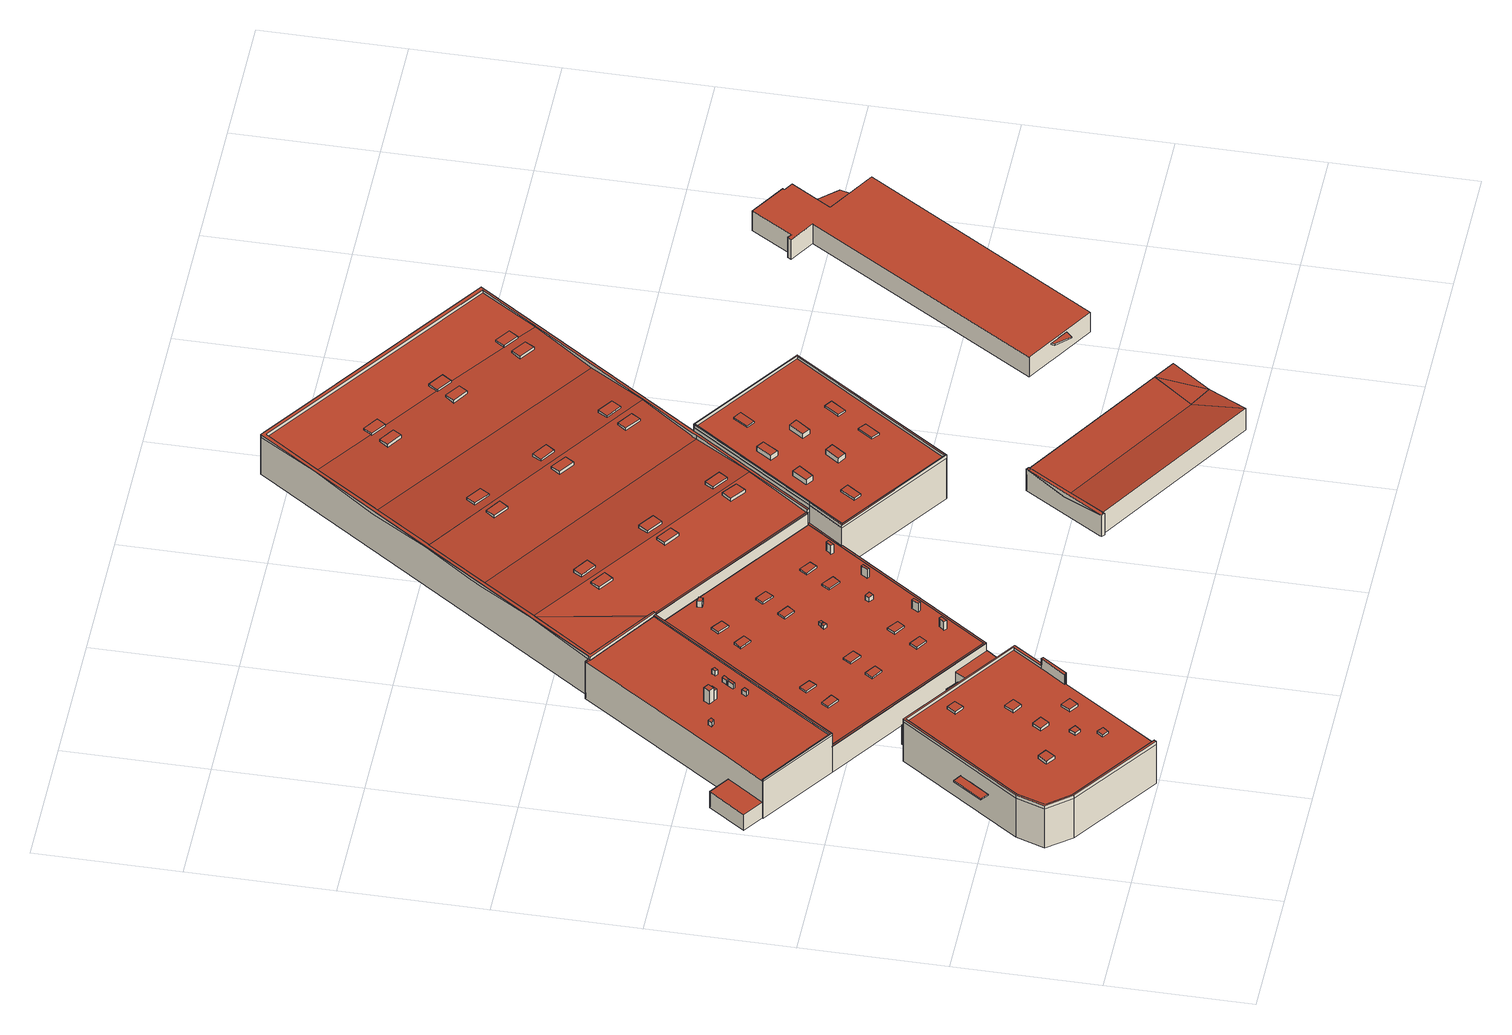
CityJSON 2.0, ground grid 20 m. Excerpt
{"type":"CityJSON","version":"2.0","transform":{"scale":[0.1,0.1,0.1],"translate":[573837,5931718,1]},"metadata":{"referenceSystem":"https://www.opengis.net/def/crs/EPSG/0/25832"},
"CityObjects":{
"building1":{"type":"Building","attributes":{"Grundfläche 2D":"555.892870","Grundhöhe NN":"1.231"},"children":["building1-1","building1-2","building1-3","building1-4","building1-5","building1-6","building1-7","building1-8","building1-9","building1-10","building1-11"],"geometry":[{"type":"MultiSurface","lod":"3","boundaries":[[[0,1,2,3,4,5,6,7,8,9,10,11,12,13,14]],[[15,16,17,18,19,20,21,22,23,24,25]],[[26,27,28,29,30,31]],[[32,33,34,35,36,37]],[[16,38,39,7,6,5]],[[39,40,8,7]],[[40,41,9,8]],[[41,42,10,9]],[[42,43,11,10]],[[43,44,12,11]],[[44,23,13,12]],[[14,13,23,22]],[[0,14,22,21]],[[1,0,21,20]],[[20,19,2,1]],[[19,18,3,2]],[[18,17,4,3]],[[29,35,34,30]],[[45,46,31,30,34,47,48,49,50,51]],[[51,50,46,31,46,45]],[[52,27,26,31,46,50]],[[28,27,52,53]],[[37,36,54,55]],[[33,32,37,55,56,57,58,59]],[[47,34,33,59,58,57,49,48]],[[60,54,36,39,38,16,15,61,62]],[[29,28,53,63,40,39,36,35]],[[41,40,63,64]],[[42,41,64,65]],[[43,42,65,66]],[[44,43,66,67]],[[68,25,24,23,44,67,69]],[[15,25,68,61]],[[63,53,52,50,49,57,56,55,54,60,62,61,68,69,67,66,65,64]]],"semantics":{"surfaces":[{"type":"RoofSurface"},{"type":"WallSurface"},{"type":"GroundSurface"}],"values":[0,0,0,0,1,1,1,1,1,1,1,1,1,1,1,1,1,1,1,1,1,1,1,1,1,1,1,1,1,1,1,1,1,2]}}]},
"building1-1":{"type":"BuildingInstallation","parents":["building1"],"geometry":[{"type":"MultiSurface","lod":"3","boundaries":[[[70,71,72,73]],[[73,72,74,75]],[[75,76,70,73]],[[76,77,71,70]],[[72,71,77,74]]],"semantics":{"surfaces":[{"type":"RoofSurface"},{"type":"WallSurface"}],"values":[0,1,1,1,1]}}]},
"building1-2":{"type":"BuildingInstallation","parents":["building1"],"geometry":[{"type":"MultiSurface","lod":"3","boundaries":[[[78,79,80,81]],[[81,80,82,83]],[[78,81,83,84]],[[79,78,84,85]],[[80,79,85,82]]],"semantics":{"surfaces":[{"type":"RoofSurface"},{"type":"WallSurface"}],"values":[0,1,1,1,1]}}]},
"building1-3":{"type":"BuildingInstallation","parents":["building1"],"geometry":[{"type":"MultiSurface","lod":"3","boundaries":[[[86,87,88,89]],[[89,88,90,91]],[[86,89,91,92]],[[87,86,92,93]],[[88,87,93,90]]],"semantics":{"surfaces":[{"type":"RoofSurface"},{"type":"WallSurface"}],"values":[0,1,1,1,1]}}]},
"building1-4":{"type":"BuildingInstallation","parents":["building1"],"geometry":[{"type":"MultiSurface","lod":"3","boundaries":[[[94,95,96,97]],[[97,96,98,99]],[[94,97,99,100]],[[95,94,100,101]],[[96,95,101,98]]],"semantics":{"surfaces":[{"type":"RoofSurface"},{"type":"WallSurface"}],"values":[0,1,1,1,1]}}]},
"building1-5":{"type":"BuildingInstallation","parents":["building1"],"geometry":[{"type":"MultiSurface","lod":"3","boundaries":[[[102,103,104,105,106,107]],[[16,5,107,106,15]],[[5,4,102,107]],[[108,103,102,4,17]],[[108,24,104,103]],[[24,25,105,104]],[[25,15,106,105]]],"semantics":{"surfaces":[{"type":"RoofSurface"},{"type":"WallSurface"}],"values":[0,1,1,1,1,1,1]}}]},
"building1-6":{"type":"BuildingInstallation","parents":["building1"],"geometry":[{"type":"MultiSurface","lod":"3","boundaries":[[[109,110,111,112]],[[112,111,113,114]],[[109,112,114,115]],[[110,109,115,116]],[[111,110,116,113]]],"semantics":{"surfaces":[{"type":"RoofSurface"},{"type":"WallSurface"}],"values":[0,1,1,1,1]}}]},
"building1-7":{"type":"BuildingInstallation","parents":["building1"],"geometry":[{"type":"MultiSurface","lod":"3","boundaries":[[[117,118,119,120]],[[120,119,121,122]],[[117,120,122,123]],[[118,117,123,124]],[[119,118,124,121]]],"semantics":{"surfaces":[{"type":"RoofSurface"},{"type":"WallSurface"}],"values":[0,1,1,1,1]}}]},
"building1-8":{"type":"BuildingInstallation","parents":["building1"],"geometry":[{"type":"MultiSurface","lod":"3","boundaries":[[[125,126,127,128]],[[128,127,129,130]],[[125,128,130,131]],[[126,125,131,132]],[[127,126,132,129]]],"semantics":{"surfaces":[{"type":"RoofSurface"},{"type":"WallSurface"}],"values":[0,1,1,1,1]}}]},
"building1-9":{"type":"BuildingInstallation","parents":["building1"],"geometry":[{"type":"MultiSurface","lod":"3","boundaries":[[[133,134,135,136]],[[137,138,136,135]],[[138,139,133,136]],[[139,140,134,133]],[[140,137,135,134]],[[140,139,138,137]]],"semantics":{"surfaces":[{"type":"RoofSurface"},{"type":"WallSurface"},{"type":"OuterCeilingSurface"}],"values":[0,1,1,1,1,2]}}]},
"building1-10":{"type":"BuildingInstallation","parents":["building1"],"geometry":[{"type":"MultiSurface","lod":"3","boundaries":[[[141,26,31,142,143]],[[144,46,31,26]],[[46,145,146,143,142,31]],[[146,147,141,143]],[[147,144,26,141]],[[145,46,144,147,146]]],"semantics":{"surfaces":[{"type":"RoofSurface"},{"type":"WallSurface"},{"type":"OuterCeilingSurface"}],"values":[0,1,1,1,1,2]}}]},
"building1-11":{"type":"BuildingInstallation","parents":["building1"],"geometry":[{"type":"MultiSurface","lod":"3","boundaries":[[[148,45,47,59,149,150,151]],[[51,48,47,45]],[[58,152,149,59]],[[152,153,150,149]],[[48,58,59,47]],[[154,51,45,148]],[[153,155,154,148,151,150]],[[154,155,153,152,58,48,51]]],"semantics":{"surfaces":[{"type":"RoofSurface"},{"type":"WallSurface"},{"type":"OuterCeilingSurface"}],"values":[0,1,1,1,1,1,1,2]}}]},
"building2":{"type":"Building","attributes":{"Grundfläche 2D":"1340.373360","Grundhöhe NN":"1.238"},"children":["building2-1","building2-2","building2-3","building2-4","building2-5","building2-6","building2-7","building2-8","building2-9","building2-10","building2-11","building2-12","building2-13","building2-14","building2-15","building2-16","building2-17","building2-18","building2-19","building2-20","building2-21","building2-22","building2-23","building2-24","building2-25","building2-26","building2-27","building2-28"],"geometry":[{"type":"MultiSurface","lod":"3","boundaries":[[[156,157,158,159,160,161,162,163]],[[164,165,166,167,168,169,170,171]],[[172,164,171]],[[172,173,164]],[[174,175,176,175,177,178,179,180]],[[181,182,183,184]],[[185,32,37,186,187,188]],[[189,158,157,190]],[[189,191,159,158]],[[191,192,160,159]],[[192,193,161,160]],[[193,179,162,161]],[[179,178,163,162]],[[178,177,156,163]],[[182,181,194,195]],[[183,182,195,196]],[[184,183,196,197]],[[168,167,198,199,190,157]],[[177,175,169,168,157,156]],[[170,169,175,200,201,171]],[[172,171,201,202]],[[173,172,202,203]],[[184,166,165,164,173,203,194,181]],[[198,167,166,184,197]],[[186,37,55,204]],[[187,186,204,205]],[[56,32,185,188,206,207]],[[37,32,56,55]],[[187,189,190,199,206,188]],[[189,187,205,208,191]],[[192,191,208,209]],[[193,192,209,210]],[[211,180,179,193,210,212]],[[174,180,211,213]],[[175,174,213,200]],[[175,176,214,200]],[[210,209,208,205,204,55,56,207,206,199,198,197,196,195,194,203,202,201,200,214,200,213,211,212]]],"semantics":{"surfaces":[{"type":"RoofSurface"},{"type":"WallSurface"},{"type":"GroundSurface"}],"values":[0,0,0,0,0,0,0,1,1,1,1,1,1,1,1,1,1,1,1,1,1,1,1,1,1,1,1,1,1,1,1,1,1,1,1,1,2]}}]},
"building2-1":{"type":"BuildingInstallation","parents":["building2"],"geometry":[{"type":"MultiSurface","lod":"3","boundaries":[[[215,216,217,218]],[[218,217,219,220]],[[215,218,220,221]],[[216,215,221,222]],[[217,216,222,219]]],"semantics":{"surfaces":[{"type":"RoofSurface"},{"type":"WallSurface"}],"values":[0,1,1,1,1]}}]},
"building2-2":{"type":"BuildingInstallation","parents":["building2"],"geometry":[{"type":"MultiSurface","lod":"3","boundaries":[[[223,224,225,226]],[[226,225,227,228]],[[223,226,228,229]],[[224,223,229,230]],[[225,224,230,227]]],"semantics":{"surfaces":[{"type":"RoofSurface"},{"type":"WallSurface"}],"values":[0,1,1,1,1]}}]},
"building2-3":{"type":"BuildingInstallation","parents":["building2"],"geometry":[{"type":"MultiSurface","lod":"3","boundaries":[[[231,232,233,234]],[[234,233,235,236]],[[236,237,231,234]],[[237,238,232,231]],[[233,232,238,235]]],"semantics":{"surfaces":[{"type":"RoofSurface"},{"type":"WallSurface"}],"values":[0,1,1,1,1]}}]},
"building2-4":{"type":"BuildingInstallation","parents":["building2"],"geometry":[{"type":"MultiSurface","lod":"3","boundaries":[[[239,240,241,242]],[[242,241,243,244]],[[239,242,244,245]],[[240,239,245,246]],[[241,240,246,243]]],"semantics":{"surfaces":[{"type":"RoofSurface"},{"type":"WallSurface"}],"values":[0,1,1,1,1]}}]},
"building2-5":{"type":"BuildingInstallation","parents":["building2"],"geometry":[{"type":"MultiSurface","lod":"3","boundaries":[[[247,248,249,250]],[[250,249,251,252]],[[247,250,252,253]],[[248,247,253,254]],[[249,248,254,251]]],"semantics":{"surfaces":[{"type":"RoofSurface"},{"type":"WallSurface"}],"values":[0,1,1,1,1]}}]},
"building2-6":{"type":"BuildingInstallation","parents":["building2"],"geometry":[{"type":"MultiSurface","lod":"3","boundaries":[[[255,256,257,258]],[[258,257,259,260]],[[255,258,260,261]],[[256,255,261,262]],[[257,256,262,259]]],"semantics":{"surfaces":[{"type":"RoofSurface"},{"type":"WallSurface"}],"values":[0,1,1,1,1]}}]},
"building2-7":{"type":"BuildingInstallation","parents":["building2"],"geometry":[{"type":"MultiSurface","lod":"3","boundaries":[[[263,264,265,266]],[[266,265,267,268]],[[263,266,268,269]],[[264,263,269,270]],[[265,264,270,267]]],"semantics":{"surfaces":[{"type":"RoofSurface"},{"type":"WallSurface"}],"values":[0,1,1,1,1]}}]},
"building2-8":{"type":"BuildingInstallation","parents":["building2"],"geometry":[{"type":"MultiSurface","lod":"3","boundaries":[[[271,272,273,274]],[[274,273,275,276]],[[271,274,276,277]],[[272,271,277,278]],[[273,272,278,275]]],"semantics":{"surfaces":[{"type":"RoofSurface"},{"type":"WallSurface"}],"values":[0,1,1,1,1]}}]},
"building2-9":{"type":"BuildingInstallation","parents":["building2"],"geometry":[{"type":"MultiSurface","lod":"3","boundaries":[[[279,280,281,282,283,284]],[[167,168,281,280]],[[169,282,281,168]],[[283,282,169,170]],[[284,283,170,285]],[[279,284,285,166]],[[167,280,279,166]]],"semantics":{"surfaces":[{"type":"RoofSurface"},{"type":"WallSurface"}],"values":[0,1,1,1,1,1,1]}}]},
"building2-10":{"type":"BuildingInstallation","parents":["building2"],"geometry":[{"type":"MultiSurface","lod":"3","boundaries":[[[286,287,288,289]],[[290,291,289,288]],[[286,289,291,292]],[[292,293,287,286]],[[288,287,293,290]]],"semantics":{"surfaces":[{"type":"RoofSurface"},{"type":"WallSurface"}],"values":[0,1,1,1,1]}}]},
"building2-11":{"type":"BuildingInstallation","parents":["building2"],"geometry":[{"type":"MultiSurface","lod":"3","boundaries":[[[294,295,296,297]],[[298,299,295,294]],[[300,301,296,295,299]],[[301,302,297,296]],[[297,302,303]],[[303,298,294,297]]],"semantics":{"surfaces":[{"type":"RoofSurface"},{"type":"WallSurface"}],"values":[0,1,1,1,1,1]}}]},
"building2-12":{"type":"BuildingInstallation","parents":["building2"],"geometry":[{"type":"MultiSurface","lod":"3","boundaries":[[[304,305,306,307]],[[307,306,308,309]],[[304,307,309,310]],[[305,304,310,311]],[[306,305,311,308]]],"semantics":{"surfaces":[{"type":"RoofSurface"},{"type":"WallSurface"}],"values":[0,1,1,1,1]}}]},
"building2-13":{"type":"BuildingInstallation","parents":["building2"],"geometry":[{"type":"MultiSurface","lod":"3","boundaries":[[[312,302,301,313]],[[300,314,313,301]],[[314,315,312,313]],[[315,303,302,312]]],"semantics":{"surfaces":[{"type":"RoofSurface"},{"type":"WallSurface"}],"values":[0,1,1,1]}}]},
"building2-14":{"type":"BuildingInstallation","parents":["building2"],"geometry":[{"type":"MultiSurface","lod":"3","boundaries":[[[316,317,318,319]],[[319,318,320,321]],[[316,319,321,322]],[[317,316,322,323]],[[318,317,323,320]]],"semantics":{"surfaces":[{"type":"RoofSurface"},{"type":"WallSurface"}],"values":[0,1,1,1,1]}}]},
"building2-15":{"type":"BuildingInstallation","parents":["building2"],"geometry":[{"type":"MultiSurface","lod":"3","boundaries":[[[324,325,326,327]],[[328,329,327,326]],[[324,327,329,330]],[[330,331,325,324]],[[326,325,331,328]]],"semantics":{"surfaces":[{"type":"RoofSurface"},{"type":"WallSurface"}],"values":[0,1,1,1,1]}}]},
"building2-16":{"type":"BuildingInstallation","parents":["building2"],"geometry":[{"type":"MultiSurface","lod":"3","boundaries":[[[332,333,334,335]],[[336,337,335,334]],[[332,335,337,338]],[[338,339,333,332]],[[334,333,339,336]]],"semantics":{"surfaces":[{"type":"RoofSurface"},{"type":"WallSurface"}],"values":[0,1,1,1,1]}}]},
"building2-17":{"type":"BuildingInstallation","parents":["building2"],"geometry":[{"type":"MultiSurface","lod":"3","boundaries":[[[340,341,342,343]],[[343,342,344,345]],[[340,343,345,346]],[[341,340,346,347]],[[342,341,347,344]]],"semantics":{"surfaces":[{"type":"RoofSurface"},{"type":"WallSurface"}],"values":[0,1,1,1,1]}}]},
"building2-18":{"type":"BuildingInstallation","parents":["building2"],"geometry":[{"type":"MultiSurface","lod":"3","boundaries":[[[348,349,350,351]],[[351,350,352,353]],[[348,351,353,354]],[[349,348,354,355]],[[350,349,355,352]]],"semantics":{"surfaces":[{"type":"RoofSurface"},{"type":"WallSurface"}],"values":[0,1,1,1,1]}}]},
"building2-19":{"type":"BuildingInstallation","parents":["building2"],"geometry":[{"type":"MultiSurface","lod":"3","boundaries":[[[356,357,358,359]],[[359,358,360,361]],[[356,359,361,362]],[[357,356,362,363]],[[358,357,363,360]]],"semantics":{"surfaces":[{"type":"RoofSurface"},{"type":"WallSurface"}],"values":[0,1,1,1,1]}}]},
"building2-20":{"type":"BuildingInstallation","parents":["building2"],"geometry":[{"type":"MultiSurface","lod":"3","boundaries":[[[364,365,366,367]],[[367,366,368,369]],[[364,367,369,370]],[[365,364,370,371]],[[366,365,371,368]]],"semantics":{"surfaces":[{"type":"RoofSurface"},{"type":"WallSurface"}],"values":[0,1,1,1,1]}}]},
"building2-21":{"type":"BuildingInstallation","parents":["building2"],"geometry":[{"type":"MultiSurface","lod":"3","boundaries":[[[372,373,374,375]],[[375,374,376,377]],[[372,375,377,378]],[[373,372,378,379]],[[374,373,379,376]]],"semantics":{"surfaces":[{"type":"RoofSurface"},{"type":"WallSurface"}],"values":[0,1,1,1,1]}}]},
"building2-22":{"type":"BuildingInstallation","parents":["building2"],"geometry":[{"type":"MultiSurface","lod":"3","boundaries":[[[380,381,382,383]],[[383,382,384,385]],[[380,383,385,386]],[[381,380,386,387]],[[382,381,387,384]]],"semantics":{"surfaces":[{"type":"RoofSurface"},{"type":"WallSurface"}],"values":[0,1,1,1,1]}}]},
"building2-23":{"type":"BuildingInstallation","parents":["building2"],"geometry":[{"type":"MultiSurface","lod":"3","boundaries":[[[388,389,390,391]],[[391,390,392,393]],[[388,391,393,394]],[[389,388,394,395]],[[390,389,395,392]]],"semantics":{"surfaces":[{"type":"RoofSurface"},{"type":"WallSurface"}],"values":[0,1,1,1,1]}}]},
"building2-24":{"type":"BuildingInstallation","parents":["building2"],"geometry":[{"type":"MultiSurface","lod":"3","boundaries":[[[396,397,398,399]],[[399,398,400,401]],[[396,399,401,402]],[[397,396,402,403]],[[398,397,403,400]]],"semantics":{"surfaces":[{"type":"RoofSurface"},{"type":"WallSurface"}],"values":[0,1,1,1,1]}}]},
"building2-25":{"type":"BuildingInstallation","parents":["building2"],"geometry":[{"type":"MultiSurface","lod":"3","boundaries":[[[404,405,406,407]],[[407,406,408,409]],[[409,410,404,407]],[[410,411,405,404]],[[406,405,411,408]]],"semantics":{"surfaces":[{"type":"RoofSurface"},{"type":"WallSurface"}],"values":[0,1,1,1,1]}}]},
"building2-26":{"type":"BuildingInstallation","parents":["building2"],"geometry":[{"type":"MultiSurface","lod":"3","boundaries":[[[412,413,414,415]],[[415,414,416,417]],[[412,415,417,418]],[[413,412,418,419]],[[414,413,419,416]]],"semantics":{"surfaces":[{"type":"RoofSurface"},{"type":"WallSurface"}],"values":[0,1,1,1,1]}}]},
"building2-27":{"type":"BuildingInstallation","parents":["building2"],"geometry":[{"type":"MultiSurface","lod":"3","boundaries":[[[420,421,422,423]],[[423,422,424,425]],[[420,423,425,426]],[[421,420,426,427]],[[422,421,427,424]]],"semantics":{"surfaces":[{"type":"RoofSurface"},{"type":"WallSurface"}],"values":[0,1,1,1,1]}}]},
"building2-28":{"type":"BuildingInstallation","parents":["building2"],"geometry":[{"type":"MultiSurface","lod":"3","boundaries":[[[428,429,430,431,432]],[[429,428,433,434]],[[435,431,430,429,434,436]],[[432,431,435,437]],[[433,428,432,437]]],"semantics":{"surfaces":[{"type":"RoofSurface"},{"type":"WallSurface"}],"values":[0,1,1,1,1]}}]},
"building3":{"type":"Building","attributes":{"Grundfläche 2D":"327.966275","Grundhöhe NN":"2.171"},"children":["building3-1"],"geometry":[{"type":"Solid","lod":"3","boundaries":[[[[438,439,440,441,442]],[[443,444,438]],[[444,439,438]],[[445,446,439]],[[446,447,441,440,439]],[[448,449,445]],[[449,446,445]],[[450,441,447]],[[438,442,451,452]],[[443,438,452,453]],[[453,454,444,443]],[[455,448,445,439,444,454,456]],[[449,448,455,457]],[[446,449,457,458]],[[447,446,458,459]],[[450,447,459,460]],[[441,450,460,461]],[[442,441,461,451]],[[451,461,460,459,458,457,455,456,454,453,452]]]],"semantics":{"surfaces":[{"type":"RoofSurface"},{"type":"WallSurface"},{"type":"GroundSurface"}],"values":[[0,0,0,0,0,0,0,0,1,1,1,1,1,1,1,1,1,1,2]]}}]},
"building3-1":{"type":"BuildingInstallation","parents":["building3"],"geometry":[{"type":"MultiSurface","lod":"3","boundaries":[[[448,449,446,462,438,444,463]],[[462,446,440]],[[438,462,440]],[[448,463,444,439,445]]],"semantics":{"surfaces":[{"type":"RoofSurface"},{"type":"WallSurface"}],"values":[0,1,1,1]}}]},
"building4":{"type":"Building","attributes":{"Grundfläche 2D":"2388.337775","Grundhöhe NN":"1.209"},"children":["building4-1","building4-2","building4-3","building4-4","building4-5","building4-6","building4-7","building4-8","building4-9","building4-10","building4-11","building4-12","building4-13","building4-14","building4-15","building4-16","building4-17","building4-18","building4-19"],"geometry":[{"type":"MultiSurface","lod":"3","boundaries":[[[464,465,466,467,468,469,470,471,472,473,474,475,476,477,478,479,480,481,482,483,484,485,486,487,488,489,490,491,490,492]],[[493,494,495,496,497,498,499,500,501,502,503]],[[504,505,506,507,508]],[[509,510,511,512,513,508]],[[508,507,509]],[[511,510,514,515,516,517]],[[518,519,520]],[[519,518,521]],[[522,523,524,516,515,519,521,525,169]],[[526,523,522]],[[493,503,502,501,505,504,497,496,495,494]],[[518,520,464,492,525,521]],[[520,519,465,464]],[[515,514,510,467,466,465,519]],[[468,467,510,509]],[[509,507,469,468]],[[501,472,471,470,469,507,506,505]],[[473,472,501,500]],[[500,499,498,474,473]],[[475,474,498,497]],[[508,476,475,497,504]],[[513,512,511,478,477,476,508]],[[511,517,516,524,527,481,480,479,478]],[[527,528,482,481]],[[529,530,484,483,482,528,523]],[[531,485,484,530,532,533,534,535,536]],[[531,537,538,539,487,486,485]],[[540,541,542]],[[541,543,544]],[[541,544,488]],[[541,487,542]],[[544,172,488]],[[487,539,542]],[[172,171,489,488]],[[171,169,545,491,490,489]],[[169,546,547,525,492,490,491,545]],[[172,544,543,541,540,542,539,548,202]],[[171,172,202,201]],[[214,545,169,171,201,200]],[[169,545,214,200]],[[526,522,169,200,213]],[[523,526,213,211]],[[210,530,529,523,211,212]],[[531,536,535,534,533,532,530,210,549]],[[539,538,537,531,549,550,548]],[[213,200,214,200,201,202,548,550,549,210,212,211]]],"semantics":{"surfaces":[{"type":"RoofSurface"},{"type":"WallSurface"},{"type":"GroundSurface"}],"values":[0,0,0,0,0,0,0,0,0,0,0,1,1,1,1,1,1,1,1,1,1,1,1,1,1,1,1,1,1,1,1,1,1,1,1,1,1,1,1,1,1,1,1,1,1,2]}}]},
"building4-1":{"type":"BuildingInstallation","parents":["building4"],"geometry":[{"type":"MultiSurface","lod":"3","boundaries":[[[551,552,553,554]],[[554,553,555,556]],[[556,557,551,554]],[[557,558,552,551]],[[553,552,558,555]]],"semantics":{"surfaces":[{"type":"RoofSurface"},{"type":"WallSurface"}],"values":[0,1,1,1,1]}}]},
"building4-2":{"type":"BuildingInstallation","parents":["building4"],"geometry":[{"type":"MultiSurface","lod":"3","boundaries":[[[559,560,561,562]],[[562,561,563,564]],[[559,562,564,565]],[[560,559,565,566]],[[561,560,566,563]]],"semantics":{"surfaces":[{"type":"RoofSurface"},{"type":"WallSurface"}],"values":[0,1,1,1,1]}}]},
"building4-3":{"type":"BuildingInstallation","parents":["building4"],"geometry":[{"type":"MultiSurface","lod":"3","boundaries":[[[567,568,569,570]],[[570,569,571,572]],[[567,570,572,573]],[[573,574,568,567]],[[574,571,569,568]]],"semantics":{"surfaces":[{"type":"RoofSurface"},{"type":"WallSurface"}],"values":[0,1,1,1,1]}}]},
"building4-4":{"type":"BuildingInstallation","parents":["building4"],"geometry":[{"type":"MultiSurface","lod":"3","boundaries":[[[575,576,577,578,579]],[[577,576,575,580,493,581]],[[578,577,581,582]],[[494,583,579,578,582]],[[575,579,583,580]]],"semantics":{"surfaces":[{"type":"RoofSurface"},{"type":"WallSurface"}],"values":[0,1,1,1,1]}}]},
"building4-5":{"type":"BuildingInstallation","parents":["building4"],"geometry":[{"type":"MultiSurface","lod":"3","boundaries":[[[584,585,586,587]],[[585,584,588,589]],[[586,585,589,590]],[[590,591,587,586]],[[591,588,584,587]]],"semantics":{"surfaces":[{"type":"RoofSurface"},{"type":"WallSurface"}],"values":[0,1,1,1,1]}}]},
"building4-6":{"type":"BuildingInstallation","parents":["building4"],"geometry":[{"type":"MultiSurface","lod":"3","boundaries":[[[547,546,592,528,527]],[[169,522,526,592,546]],[[528,592,526,523]],[[547,527,524,525]]],"semantics":{"surfaces":[{"type":"RoofSurface"},{"type":"WallSurface"}],"values":[0,1,1,1]}}]},
"building4-7":{"type":"BuildingInstallation","parents":["building4"],"geometry":[{"type":"MultiSurface","lod":"3","boundaries":[[[593,594,595,596,597,598]],[[599,495,600,596,595,594]],[[597,596,600,601]],[[601,496,602,593,598,597]],[[594,593,602,599]]],"semantics":{"surfaces":[{"type":"RoofSurface"},{"type":"WallSurface"}],"values":[0,1,1,1,1]}}]},
"building4-8":{"type":"BuildingInstallation","parents":["building4"],"geometry":[{"type":"MultiSurface","lod":"3","boundaries":[[[603,604,605,606]],[[606,605,607,608]],[[603,606,608,609]],[[604,603,609,610]],[[605,604,610,607]]],"semantics":{"surfaces":[{"type":"RoofSurface"},{"type":"WallSurface"}],"values":[0,1,1,1,1]}}]},
"building4-9":{"type":"BuildingInstallation","parents":["building4"],"geometry":[{"type":"MultiSurface","lod":"3","boundaries":[[[611,612,613,614]],[[615,616,614,613]],[[611,614,616,617]],[[617,618,612,611]],[[613,612,618,615]]],"semantics":{"surfaces":[{"type":"RoofSurface"},{"type":"WallSurface"}],"values":[0,1,1,1,1]}}]},
"building4-10":{"type":"BuildingInstallation","parents":["building4"],"geometry":[{"type":"MultiSurface","lod":"3","boundaries":[[[619,620,621,622]],[[623,624,619,622]],[[624,625,620,619]],[[621,620,625,626]],[[623,622,621,626]]],"semantics":{"surfaces":[{"type":"RoofSurface"},{"type":"WallSurface"}],"values":[0,1,1,1,1]}}]},
"building4-11":{"type":"BuildingInstallation","parents":["building4"],"geometry":[{"type":"MultiSurface","lod":"3","boundaries":[[[627,628,629,630]],[[630,629,631,632]],[[627,630,632,633]],[[628,627,633,634]],[[629,628,634,631]]],"semantics":{"surfaces":[{"type":"RoofSurface"},{"type":"WallSurface"}],"values":[0,1,1,1,1]}}]},
"building4-12":{"type":"BuildingInstallation","parents":["building4"],"geometry":[{"type":"MultiSurface","lod":"3","boundaries":[[[635,636,637,638,639,640]],[[638,637,636,641,502,642]],[[639,638,642,643]],[[644,635,640,639,643,503]],[[636,635,644,641]]],"semantics":{"surfaces":[{"type":"RoofSurface"},{"type":"WallSurface"}],"values":[0,1,1,1,1]}}]},
"building4-13":{"type":"BuildingInstallation","parents":["building4"],"geometry":[{"type":"MultiSurface","lod":"3","boundaries":[[[645,646,647,648]],[[648,647,649,650]],[[650,651,645,648]],[[651,652,646,645]],[[647,646,652,649]]],"semantics":{"surfaces":[{"type":"RoofSurface"},{"type":"WallSurface"}],"values":[0,1,1,1,1]}}]},
"building4-14":{"type":"BuildingInstallation","parents":["building4"],"geometry":[{"type":"MultiSurface","lod":"3","boundaries":[[[653,654,655,656]],[[656,655,657,658]],[[653,656,658,659]],[[654,653,659,660]],[[655,654,660,657]]],"semantics":{"surfaces":[{"type":"RoofSurface"},{"type":"WallSurface"}],"values":[0,1,1,1,1]}}]},
"building4-15":{"type":"BuildingInstallation","parents":["building4"],"geometry":[{"type":"MultiSurface","lod":"3","boundaries":[[[661,662,663,664]],[[664,663,665,666]],[[661,664,666,667]],[[662,661,667,668]],[[663,662,668,665]]],"semantics":{"surfaces":[{"type":"RoofSurface"},{"type":"WallSurface"}],"values":[0,1,1,1,1]}}]},
"building4-16":{"type":"BuildingInstallation","parents":["building4"],"geometry":[{"type":"MultiSurface","lod":"3","boundaries":[[[669,670,671,672]],[[672,671,673,674]],[[669,672,674,675]],[[670,669,675,676]],[[671,670,676,673]]],"semantics":{"surfaces":[{"type":"RoofSurface"},{"type":"WallSurface"}],"values":[0,1,1,1,1]}}]},
"building4-17":{"type":"BuildingInstallation","parents":["building4"],"geometry":[{"type":"MultiSurface","lod":"3","boundaries":[[[677,678,679,680]],[[680,679,681,682]],[[677,680,682,683]],[[678,677,683,684]],[[679,678,684,681]]],"semantics":{"surfaces":[{"type":"RoofSurface"},{"type":"WallSurface"}],"values":[0,1,1,1,1]}}]},
"building4-18":{"type":"BuildingInstallation","parents":["building4"],"geometry":[{"type":"MultiSurface","lod":"3","boundaries":[[[685,686,687,688]],[[688,687,689,690]],[[685,688,690,691]],[[686,685,691,692]],[[687,686,692,689]]],"semantics":{"surfaces":[{"type":"RoofSurface"},{"type":"WallSurface"}],"values":[0,1,1,1,1]}}]},
"building4-19":{"type":"BuildingInstallation","parents":["building4"],"geometry":[{"type":"MultiSurface","lod":"3","boundaries":[[[693,694,695,696]],[[696,695,697,698]],[[693,696,698,699]],[[694,693,699,700]],[[695,694,700,697]]],"semantics":{"surfaces":[{"type":"RoofSurface"},{"type":"WallSurface"}],"values":[0,1,1,1,1]}}]},
"building5":{"type":"Building","attributes":{"Grundfläche 2D":"509.962373","Grundhöhe NN":"1.759"},"children":["building5-1","building5-2","building5-3","building5-4","building5-5","building5-6","building5-7","building5-8","building5-9"],"geometry":[{"type":"MultiSurface","lod":"3","boundaries":[[[701,702,703,704,705,706,707,708,709,710]],[[711,712,713,714,715,716,717]],[[718,715,704,703]],[[706,705,714,713]],[[707,706,713,712]],[[708,707,712,711]],[[717,719,720,701,710,709]],[[720,721,702,701]],[[721,718,703,702]],[[721,720,722,723]],[[718,721,723,724]],[[716,715,718,724,725]],[[717,716,725,726]],[[720,719,717,726,727,722]],[[726,725,724,723,722,727]]],"semantics":{"surfaces":[{"type":"RoofSurface"},{"type":"WallSurface"},{"type":"GroundSurface"}],"values":[0,0,1,1,1,1,1,1,1,1,1,1,1,1,2]}}]},
"building5-1":{"type":"BuildingInstallation","parents":["building5"],"geometry":[{"type":"MultiSurface","lod":"3","boundaries":[[[728,729,730,731]],[[732,733,731,730]],[[728,731,733,734]],[[729,728,734,735]],[[735,732,730,729]]],"semantics":{"surfaces":[{"type":"RoofSurface"},{"type":"WallSurface"}],"values":[0,1,1,1,1]}}]},
"building5-2":{"type":"BuildingInstallation","parents":["building5"],"geometry":[{"type":"MultiSurface","lod":"3","boundaries":[[[709,708,705,704,736]],[[711,714,705,708]],[[715,716,736,704]],[[716,717,709,736]]],"semantics":{"surfaces":[{"type":"RoofSurface"},{"type":"WallSurface"}],"values":[0,1,1,1]}}]},
"building5-3":{"type":"BuildingInstallation","parents":["building5"],"geometry":[{"type":"MultiSurface","lod":"3","boundaries":[[[737,738,739,740]],[[740,739,741,742]],[[737,740,742,743]],[[738,737,743,744]],[[739,738,744,741]]],"semantics":{"surfaces":[{"type":"RoofSurface"},{"type":"WallSurface"}],"values":[0,1,1,1,1]}}]},
"building5-4":{"type":"BuildingInstallation","parents":["building5"],"geometry":[{"type":"MultiSurface","lod":"3","boundaries":[[[745,746,747,748]],[[748,747,749,750]],[[745,748,750,751]],[[746,745,751,752]],[[747,746,752,749]]],"semantics":{"surfaces":[{"type":"RoofSurface"},{"type":"WallSurface"}],"values":[0,1,1,1,1]}}]},
"building5-5":{"type":"BuildingInstallation","parents":["building5"],"geometry":[{"type":"MultiSurface","lod":"3","boundaries":[[[753,754,755,756]],[[756,755,757,758]],[[753,756,758,759]],[[754,753,759,760]],[[755,754,760,757]]],"semantics":{"surfaces":[{"type":"RoofSurface"},{"type":"WallSurface"}],"values":[0,1,1,1,1]}}]},
"building5-6":{"type":"BuildingInstallation","parents":["building5"],"geometry":[{"type":"MultiSurface","lod":"3","boundaries":[[[761,762,763,764]],[[764,763,765,766]],[[761,764,766,767]],[[762,761,767,768]],[[763,762,768,765]]],"semantics":{"surfaces":[{"type":"RoofSurface"},{"type":"WallSurface"}],"values":[0,1,1,1,1]}}]},
"building5-7":{"type":"BuildingInstallation","parents":["building5"],"geometry":[{"type":"MultiSurface","lod":"3","boundaries":[[[769,770,771,772]],[[772,771,773,774]],[[769,772,774,775]],[[770,769,775,776]],[[771,770,776,773]]],"semantics":{"surfaces":[{"type":"RoofSurface"},{"type":"WallSurface"}],"values":[0,1,1,1,1]}}]},
"building5-8":{"type":"BuildingInstallation","parents":["building5"],"geometry":[{"type":"MultiSurface","lod":"3","boundaries":[[[777,778,779,780]],[[781,782,780,779]],[[777,780,782,783]],[[783,784,778,777]],[[779,778,784,781]]],"semantics":{"surfaces":[{"type":"RoofSurface"},{"type":"WallSurface"}],"values":[0,1,1,1,1]}}]},
"building5-9":{"type":"BuildingInstallation","parents":["building5"],"geometry":[{"type":"MultiSurface","lod":"3","boundaries":[[[785,786,787,788]],[[789,790,788,787]],[[790,791,785,788]],[[786,785,791,792]],[[787,786,792,789]]],"semantics":{"surfaces":[{"type":"RoofSurface"},{"type":"WallSurface"}],"values":[0,1,1,1,1]}}]},
"building6":{"type":"Building","attributes":{"Grundfläche 2D":"22.584381","Grundhöhe NN":"2.481"},"geometry":[{"type":"Solid","lod":"3","boundaries":[[[[450,442,441]],[[793,442,450]],[[794,795,450,441]],[[796,794,441,442]],[[795,797,793,450]],[[797,796,442,793]],[[797,795,794,796]]]],"semantics":{"surfaces":[{"type":"RoofSurface"},{"type":"WallSurface"},{"type":"GroundSurface"}],"values":[[0,0,1,1,1,1,2]]}}]},
"building7":{"type":"Building","attributes":{"Grundfläche 2D":"503.674692","Grundhöhe NN":"2.229"},"children":["building7-1"],"geometry":[{"type":"Solid","lod":"3","boundaries":[[[[798,799,800,801,802,803,804,805,806,807,808,809,810,811,812]],[[813,814,815,816]],[[799,798,817,818]],[[800,799,818,819]],[[801,800,819,820]],[[802,801,820,821]],[[822,804,803,802,821,823]],[[824,805,804,822]],[[806,805,824,825]],[[807,806,825,826]],[[808,807,826,827,828,829,810,809]],[[811,810,829,830]],[[816,812,811,830,831,813]],[[832,817,798,812,816,815]],[[815,814,833,832]],[[814,813,831,833]],[[822,823,821,820,819,818,817,832,833,831,830,829,828,827,826,825,824]]]],"semantics":{"surfaces":[{"type":"RoofSurface"},{"type":"WallSurface"},{"type":"GroundSurface"}],"values":[[0,0,1,1,1,1,1,1,1,1,1,1,1,1,1,1,2]]}}]},
"building7-1":{"type":"BuildingInstallation","parents":["building7"],"geometry":[{"type":"MultiSurface","lod":"3","boundaries":[[[834,835,836,837,838]],[[839,840,841,836,835,834]],[[841,842,837,836]],[[842,843,838,837]],[[843,839,834,838]],[[841,840,839,843,842]]],"semantics":{"surfaces":[{"type":"RoofSurface"},{"type":"WallSurface"},{"type":"OuterCeilingSurface"}],"values":[0,1,1,1,1,2]}}]}
},
"vertices":[
[49,121,75],[62,161,75],[177,326,75],[337,215,75],[309,174,75],[312,172,75],[320,184,75],[341,215,75],[177,330,75],[60,162,75],[46,121,75],[72,88,75],[193,3,75],[195,6,75],[74,90,75],[288,138,70],[312,172,70],[309,174,70],[337,215,70],[177,326,70],[62,161,70],[49,121,70],[74,90,70],[195,6,70],[286,138,70],[287,138,70],[281,287,35],[208,338,35],[194,318,35],[293,249,35],[307,269,35],[297,275,35],[309,268,33],[308,270,33],[307,269,33],[293,249,33],[341,215,33],[356,237,33],[320,184,70],[341,215,70],[177,330,70],[60,162,70],[46,121,70],[72,88,70],[193,3,70],[297,275,30],[297,275,33],[307,269,30],[307,269,28],[307,269,2],[297,275,2],[297,275,28],[208,338,2],[194,318,2],[341,215,2],[356,237,2],[309,268,2],[308,270,2],[308,270,28],[308,270,30],[320,184,2],[288,138,2],[312,172,2],[177,330,2],[60,162,2],[46,121,2],[72,88,2],[193,3,2],[287,138,2],[286,138,2],
[246,115,74],[255,127,74],[242,136,74],[234,123,74],[242,136,70],[234,123,70],[246,115,70],[255,127,70],
[223,271,74],[211,279,74],[203,267,74],[215,259,74],[203,267,70],[215,259,70],[223,271,70],[211,279,70],
[204,145,75],[212,157,75],[199,165,75],[191,153,75],[199,165,70],[191,153,70],[204,145,70],[212,157,70],
[202,67,74],[208,75,74],[200,81,74],[194,73,74],[200,81,70],[194,73,70],[202,67,70],[208,75,70],
[309,174,87],[284,139,87],[286,138,87],[287,138,87],[288,138,87],[312,172,87],[284,139,70],
[199,103,74],[205,111,74],[196,117,74],[191,108,74],[196,117,70],[191,108,70],[199,103,70],[205,111,70],
[232,186,74],[240,198,74],[227,207,74],[219,194,74],[227,207,70],[219,194,70],[232,186,70],[240,198,70],
[142,126,75],[151,139,75],[139,147,75],[130,135,75],[139,147,70],[130,135,70],[142,126,70],[151,139,70],
[106,251,44],[78,211,44],[88,203,44],[117,244,44],[88,203,42],[117,244,42],[106,251,42],[78,211,42],
[286,294,35],[301,280,35],[302,282,35],[281,287,33],[301,280,33],[302,282,33],[286,294,33],
[301,280,30],[309,268,30],[312,272,30],[310,273,30],[309,268,28],[312,272,28],[301,280,28],[310,273,28],
[140,418,47],[139,416,47],[369,257,47],[519,472,47],[518,473,47],[554,522,47],[552,524,47],[369,260,47],[219,751,66],[73,539,66],[37,488,66],[36,487,66],[139,416,66],[323,681,66],[321,682,66],[224,747,66],[226,750,66],[221,753,66],[550,523,46],[323,681,46],[323,680,46],[140,418,46],[369,260,46],[552,524,46],[551,524,46],[73,539,29],[45,558,29],[9,507,29],[37,488,29],[312,272,33],[370,256,33],[369,257,33],[323,289,33],[369,257,46],[139,416,46],[519,472,46],[518,473,46],[554,522,46],[73,539,2],[45,558,2],[9,507,2],[37,488,2],[36,487,2],[139,416,2],[323,681,2],[224,747,2],[226,750,2],[221,753,2],[370,256,2],[369,257,2],[323,289,2],[312,272,2],[519,472,2],[518,473,2],[554,522,2],[551,524,2],[552,524,2],[550,523,2],[323,680,2],
[314,411,49],[321,422,49],[306,432,49],[299,421,49],[306,432,46],[299,421,46],[314,411,46],[321,422,46],
[387,376,49],[372,387,49],[365,376,49],[380,366,49],[365,376,46],[380,366,46],[387,376,46],[372,387,46],
[317,555,49],[324,565,49],[309,575,49],[302,565,49],[309,575,46],[302,565,46],[317,555,46],[324,565,46],
[464,430,61],[467,428,61],[473,437,61],[470,439,61],[473,437,46],[470,439,46],[464,430,46],[467,428,46],
[384,315,61],[387,312,61],[393,320,61],[390,322,61],[393,320,46],[390,322,46],[384,315,46],[387,312,46],
[291,379,49],[298,389,49],[283,399,49],[276,389,49],[283,399,46],[276,389,46],[291,379,46],[298,389,46],
[224,584,74],[227,581,74],[231,586,74],[227,589,74],[231,586,66],[227,589,66],[224,584,66],[227,581,66],
[218,571,74],[214,573,74],[209,566,74],[212,564,74],[209,566,66],[212,564,66],[218,571,66],[214,573,66],
[37,488,69],[36,487,69],[139,416,69],[323,681,69],[321,682,69],[138,419,69],[138,419,66],
[132,569,74],[135,573,74],[130,576,74],[127,571,74],[130,576,66],[127,571,66],[132,569,66],[135,573,66],
[174,590,89],[169,582,89],[176,577,89],[181,585,89],[174,590,66],[169,582,66],[176,577,66],[176,577,83],[181,585,83],[181,585,66],
[203,557,74],[206,555,74],[212,563,74],[208,565,74],[212,563,66],[208,565,66],[203,557,66],[206,555,66],
[186,581,83],[181,574,83],[181,574,66],[186,581,66],
[196,536,74],[200,541,74],[196,544,74],[192,538,74],[196,544,66],[192,538,66],[196,536,66],[200,541,66],
[340,588,49],[347,598,49],[332,609,49],[325,599,49],[332,609,46],[325,599,46],[340,588,46],[347,598,46],
[501,484,61],[504,481,61],[510,489,61],[507,491,61],[510,489,46],[507,491,46],[501,484,46],[504,481,46],
[383,510,49],[390,520,49],[375,530,49],[368,520,49],[375,530,46],[368,520,46],[383,510,46],[390,520,46],
[249,457,49],[255,467,49],[241,477,49],[234,467,49],[241,477,46],[234,467,46],[249,457,46],[255,467,46],
[463,518,49],[456,507,49],[472,497,49],[478,507,49],[472,497,46],[478,507,46],[463,518,46],[456,507,46],
[412,354,61],[416,352,61],[421,361,61],[418,363,61],[421,361,46],[418,363,46],[412,354,46],[416,352,46],
[406,542,49],[413,553,49],[398,563,49],[391,553,49],[398,563,46],[391,553,46],[406,542,46],[413,553,46],
[368,472,52],[365,475,52],[362,471,52],[365,469,52],[362,471,46],[365,469,46],[368,472,46],[365,475,46],
[426,415,54],[430,421,54],[423,425,54],[420,420,54],[423,425,46],[420,420,46],[426,415,46],[430,421,46],
[349,353,49],[342,343,49],[357,333,49],[364,343,49],[357,333,46],[364,343,46],[349,353,46],[342,343,46],
[378,628,56],[379,634,56],[371,635,56],[371,628,56],[371,635,46],[371,628,46],[378,628,46],[379,634,46],
[226,424,49],[233,434,49],[217,444,49],[211,434,49],[217,444,46],[211,434,46],[226,424,46],[233,434,46],
[440,485,49],[433,474,49],[449,463,49],[456,473,49],[449,463,46],[456,473,46],[440,485,46],[433,474,46],
[362,464,52],[365,468,52],[362,470,52],[361,471,52],[358,467,52],[362,464,46],[365,468,46],[361,471,46],[362,470,46],[358,467,46],
[706,262,49],[668,210,41],[672,207,41],[872,82,41],[906,136,49],[707,264,49],[703,266,49],[635,157,48],[639,154,49],[868,10,49],[634,155,49],[638,152,49],[902,64,43],[906,136,12],[706,262,12],[707,264,12],[703,266,12],[634,155,12],[635,157,12],[638,152,12],[639,154,12],[868,10,12],[902,64,12],[872,82,12],
[672,207,49],[635,157,49],
[230,748,71],[288,831,71],[343,910,71],[343,911,71],[398,990,71],[399,990,71],[454,1070,71],[455,1071,71],[514,1157,71],[568,1233,71],[890,1010,71],[834,931,71],[722,770,71],[670,696,71],[667,690,71],[612,612,71],[611,611,71],[552,525,71],[551,524,71],[552,524,71],[554,522,71],[895,1013,71],[571,1237,71],[567,1240,71],[226,750,71],[224,747,71],[323,681,71],[323,680,71],[325,683,71],[690,1033,70],[711,1019,70],[788,964,70],[809,950,70],[834,931,70],[890,1010,66],[715,1131,66],[568,1233,66],[514,1157,70],[593,1101,70],[613,1087,70],[776,847,64],[455,1071,64],[454,1070,64],[399,990,70],[722,770,70],[398,990,70],[343,911,64],[667,690,64],[670,696,64],[671,697,64],[343,910,64],[290,834,70],[611,611,70],[612,612,70],[320,686,66],[288,831,70],[230,748,66],[323,685,66],[383,640,66],[551,524,66],[552,525,66],[325,683,66],[550,523,66],[552,525,67],[551,524,67],[552,524,66],[554,522,66],[895,1013,66],[614,609,70],[669,688,64],[725,768,70],[778,845,64],[837,929,70],[722,1133,66],[571,1237,66],[567,1240,66],[451,1073,64],[395,993,70],[511,1159,70],[340,913,64],[287,837,70],[323,680,66],[323,681,67],[325,683,67],[567,1240,2],[895,1013,2],[571,1237,2],
[495,915,73],[474,929,73],[466,917,73],[486,903,73],[466,917,69],[486,903,69],[495,915,70],[474,929,70],
[506,931,73],[514,944,73],[494,958,73],[485,946,73],[494,958,69],[485,946,70],[506,931,70],[514,944,69],
[581,622,74],[561,637,74],[552,624,74],[572,609,74],[552,624,69],[572,609,69],[581,622,70],[561,637,70],
[698,1045,73],[690,1033,73],[690,1032,73],[710,1018,73],[719,1031,73],[698,1045,70],[690,1032,70],[710,1018,70],[719,1031,70],
[689,822,73],[680,809,73],[701,795,73],[709,808,73],[689,822,69],[680,809,70],[701,795,70],[709,808,69],
[550,523,67],
[817,962,73],[797,976,73],[788,964,73],[788,963,73],[808,949,73],[809,950,73],[797,976,70],[788,963,70],[808,949,70],[817,962,70],
[694,994,73],[702,1006,73],[682,1020,73],[673,1008,73],[682,1020,69],[673,1008,68],[694,994,69],[702,1006,69],
[792,925,73],[800,938,73],[780,952,73],[771,939,73],[780,952,70],[771,939,69],[792,925,69],[800,938,70],
[599,648,74],[578,662,74],[570,650,74],[591,636,74],[591,636,70],[599,648,69],[578,662,69],[570,650,70],
[385,758,73],[364,772,73],[356,760,73],[376,746,73],[356,760,69],[376,746,69],[385,758,70],[364,772,70],
[621,1098,73],[600,1112,73],[593,1101,73],[592,1100,73],[612,1086,73],[613,1087,73],[600,1112,70],[592,1100,70],[612,1086,70],[621,1098,70],
[596,1062,73],[604,1074,73],[583,1088,73],[575,1076,73],[583,1088,69],[575,1076,68],[596,1062,68],[604,1074,69],
[382,798,74],[374,786,74],[395,772,74],[403,784,74],[395,772,70],[403,784,69],[382,798,69],[374,786,70],
[682,766,73],[690,779,73],[669,793,73],[661,781,73],[669,793,70],[661,781,69],[682,766,69],[690,779,70],
[502,716,74],[481,731,74],[472,718,74],[493,703,74],[472,718,70],[493,703,70],[502,716,69],[481,731,69],
[462,704,74],[454,692,74],[475,678,74],[483,690,74],[475,678,69],[483,690,70],[462,704,70],[454,692,69],
[571,862,74],[563,849,74],[584,835,74],[592,847,74],[584,835,69],[592,847,70],[571,862,70],[563,849,69],
[603,864,73],[612,876,73],[591,890,73],[583,877,73],[591,890,69],[583,877,70],[603,864,70],[612,876,69],
[674,365,83],[828,588,83],[674,695,83],[673,694,83],[674,693,83],[826,588,83],[673,367,83],[521,473,83],[518,473,83],[519,472,83],[521,473,78],[673,367,78],[826,588,78],[674,693,78],[673,694,78],[554,522,78],[518,473,78],[674,695,78],[519,472,78],[674,365,78],[828,588,78],[674,365,8],[828,588,8],[674,695,8],[554,522,8],[518,473,8],[519,472,8],
[639,500,86],[650,493,86],[664,512,86],[653,519,86],[664,512,78],[653,519,78],[639,500,78],[650,493,78],
[554,522,83],
[687,546,86],[702,566,86],[691,573,86],[677,553,86],[691,573,78],[677,553,78],[687,546,78],[702,566,78],
[601,526,86],[616,546,86],[605,553,86],[591,533,86],[605,553,78],[591,533,78],[601,526,78],[616,546,78],
[727,516,81],[737,509,81],[751,529,81],[741,536,81],[751,529,78],[741,536,78],[727,516,78],[737,509,78],
[706,486,81],[692,466,81],[702,458,81],[716,478,81],[702,458,78],[716,478,78],[706,486,78],[692,466,78],
[685,627,81],[695,620,81],[709,640,81],[698,647,81],[709,640,78],[698,647,78],[685,627,78],[695,620,78],
[573,467,81],[583,460,81],[597,480,81],[586,487,81],[597,480,78],[586,487,78],[573,467,78],[583,460,78],
[653,600,86],[643,607,86],[629,586,86],[639,579,86],[629,586,78],[639,579,78],[653,600,78],[643,607,78],
[936,117,49],[872,82,15],[902,64,15],[906,136,15],[936,117,15],
[1188,661,46],[1175,669,46],[1177,671,46],[1128,702,46],[1092,644,46],[1087,648,46],[1086,648,46],[1083,643,46],[1118,621,46],[917,302,46],[952,280,46],[953,279,46],[1016,240,46],[1220,563,46],[1153,605,46],[1186,584,44],[1190,599,44],[1166,626,44],[1153,605,44],[1188,661,12],[1175,669,12],[1177,671,12],[1128,702,12],[1092,644,12],[1086,648,12],[1087,648,12],[1083,643,12],[1118,621,12],[917,302,12],[952,280,12],[953,279,12],[1016,240,12],[1220,563,12],[1186,584,12],[1166,626,12],[1190,599,12],
[977,264,43],[953,279,43],[952,280,43],[951,275,43],[969,256,43],[977,264,41],[953,279,41],[952,280,41],[951,275,41],[969,256,41]
]}
